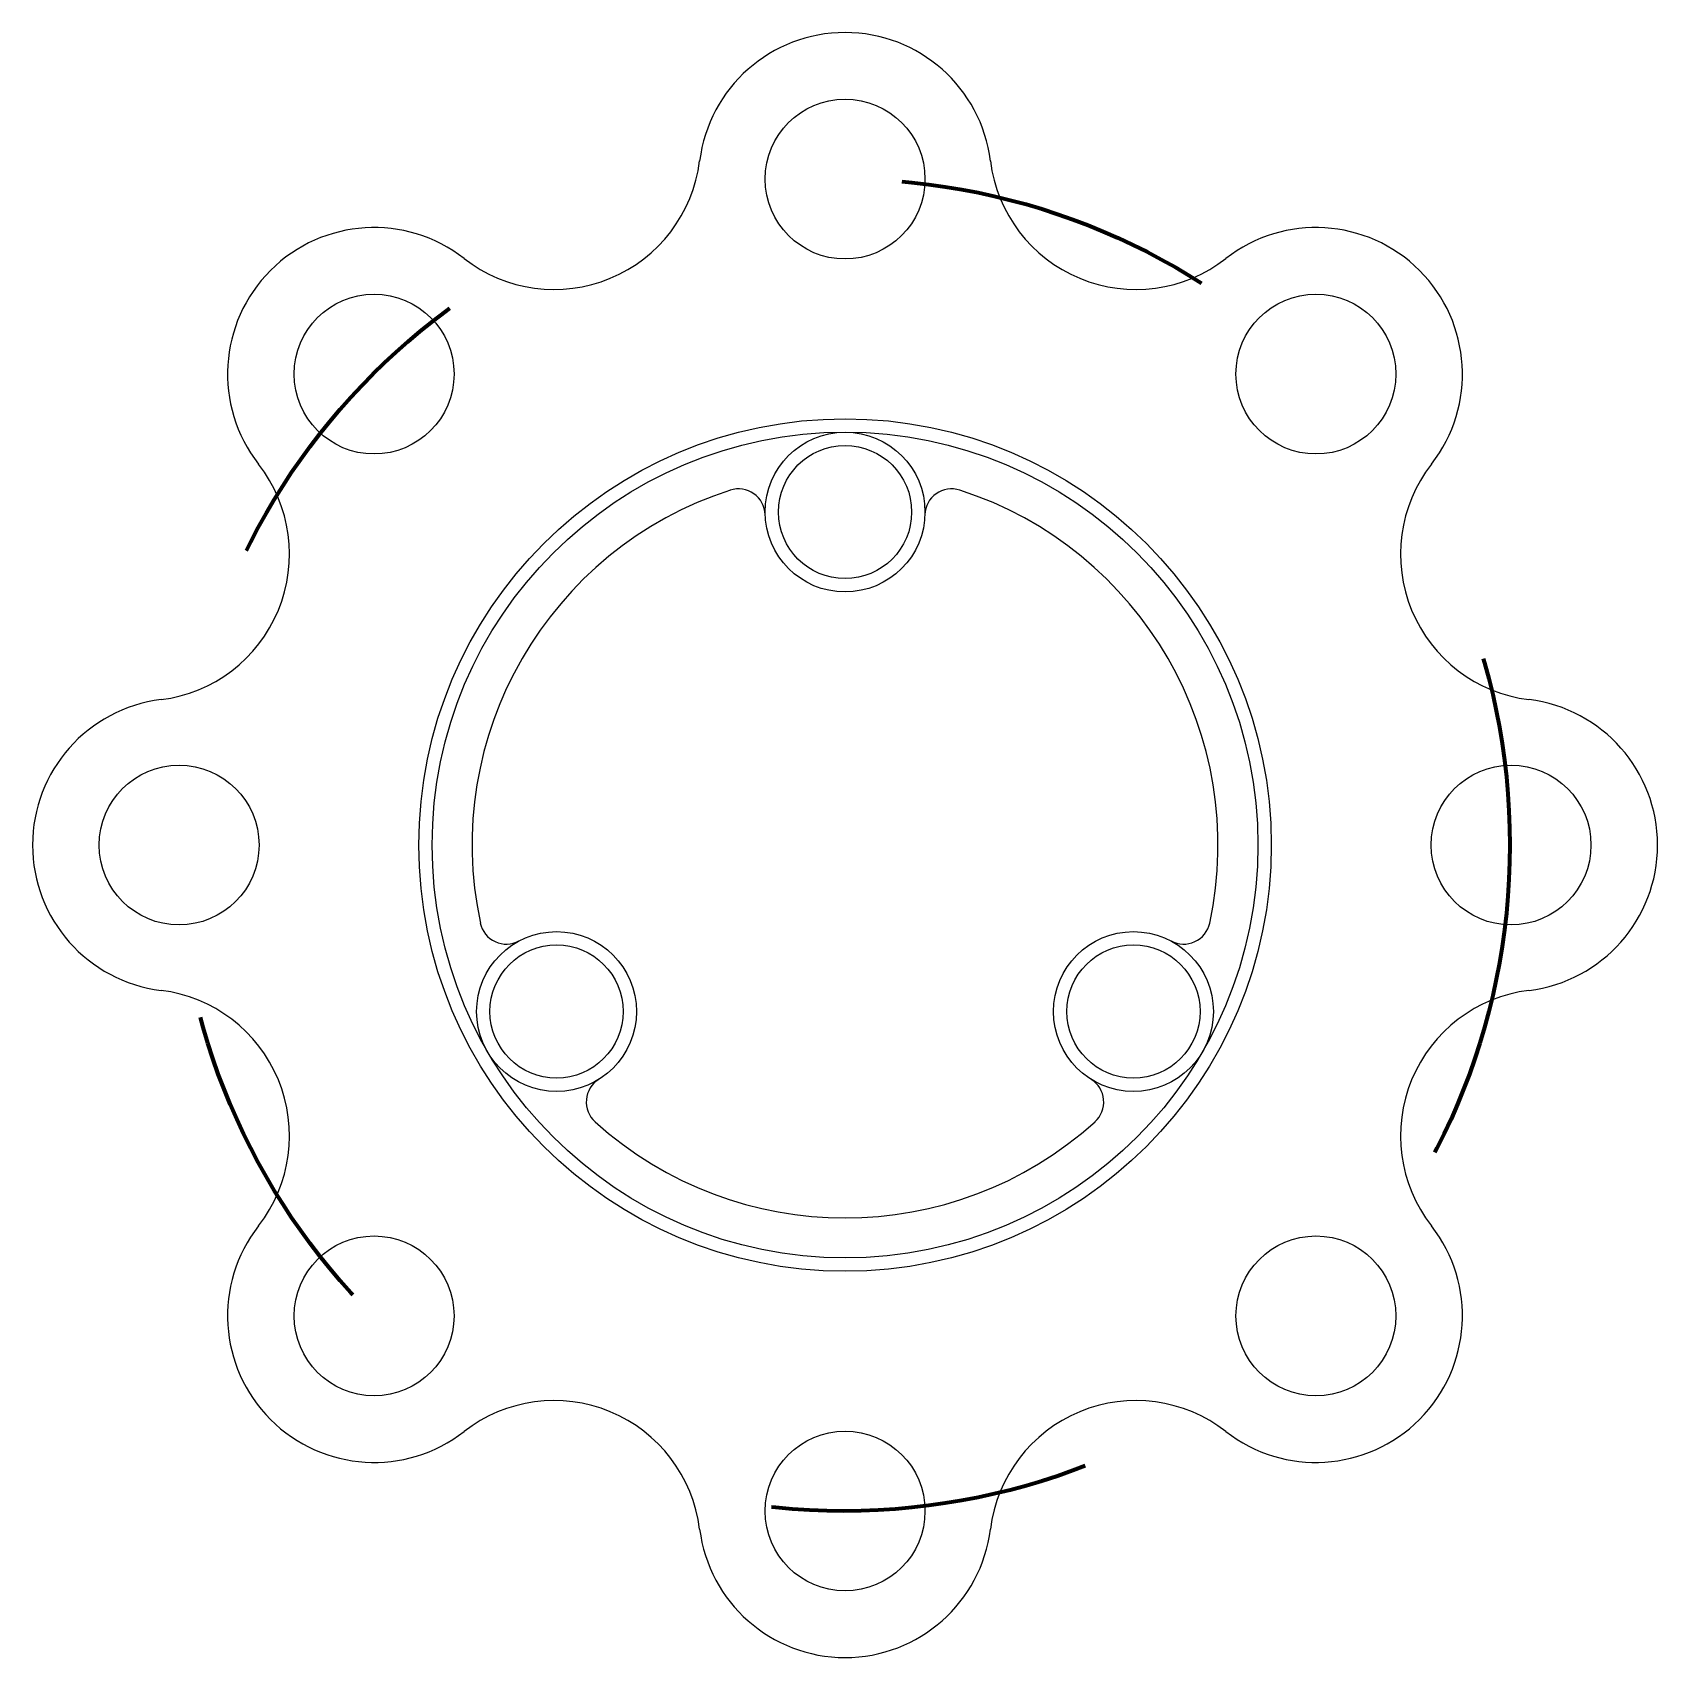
# Model space of a CAD drawing. Header units: millimetres. Extents: x 54 to 176, y 40 to 162.
import ezdxf

# ---------------------------------------------------------------- set-up
doc = ezdxf.new("R2010")
doc.units = ezdxf.units.MM
doc.linetypes.add('ACAD_ISO03W100', pattern=[30, 12, -18])

msp = doc.modelspace()

# ---------------------------------------------------------------- linework, layer by layer
for centre, radius in [((114.99, 151.19), 6), ((79.63, 136.55), 6), ((150.34, 136.55), 6), ((114.99, 101.19), 32), ((114.99, 101.19), 31), ((114.99, 126.19), 6), ((114.99, 126.19), 5), ((64.99, 101.19), 6), ((164.99, 101.19), 6), ((93.33, 88.69), 6), ((136.64, 88.69), 6), ((93.33, 88.69), 5), ((136.64, 88.69), 5), ((79.63, 65.84), 6), ((150.34, 65.84), 6), ((114.99, 51.19), 6)]:
    msp.add_circle(centre, radius)
at = {"linetype": 'ACAD_ISO03W100', "lineweight": 200, "ltscale": 2}
msp.add_circle((114.9, 101.19), 50, dxfattribs=at)
for centre, radius, start, end in [((114.99, 151.19), 11, 7.0721, 172.9279), ((93.15, 153.9), 11, 232.0721, 352.9279), ((136.82, 153.9), 11, 187.0721, 307.9279), ((79.63, 136.55), 11, 52.0721, 217.9279), ((150.34, 136.55), 11, 322.0721, 127.9279), ((62.28, 123.02), 11, 277.0721, 37.9279), ((167.69, 123.02), 11, 142.0721, 262.9279), ((114.99, 101.19), 28, 107.9104, 192.0896), ((106.99, 125.93), 2, 1.8624, 107.9104), ((122.98, 125.93), 2, 72.0896, 178.1376), ((114.99, 101.19), 28, 347.9104, 72.0896), ((64.99, 101.19), 11, 97.0721, 262.9279), ((164.99, 101.19), 11, 277.0721, 82.9279), ((89.56, 95.75), 2, 192.0896, 298.1376), ((140.41, 95.75), 2, 241.8624, 347.9104), ((62.28, 79.36), 11, 322.0721, 82.9279), ((167.69, 79.36), 11, 97.0721, 217.9279), ((97.56, 81.9), 2, 121.8624, 227.9104), ((132.41, 81.9), 2, 312.0896, 58.1376), ((114.99, 101.19), 28, 227.9104, 312.0896), ((79.63, 65.84), 11, 142.0721, 307.9279), ((150.34, 65.84), 11, 232.0721, 37.9279), ((93.15, 48.48), 11, 7.0721, 127.9279), ((136.82, 48.48), 11, 52.0721, 172.9279), ((114.99, 51.19), 11, 187.0721, 352.9279)]:
    msp.add_arc(centre, radius, start, end)

doc.saveas('drawing.dxf')
